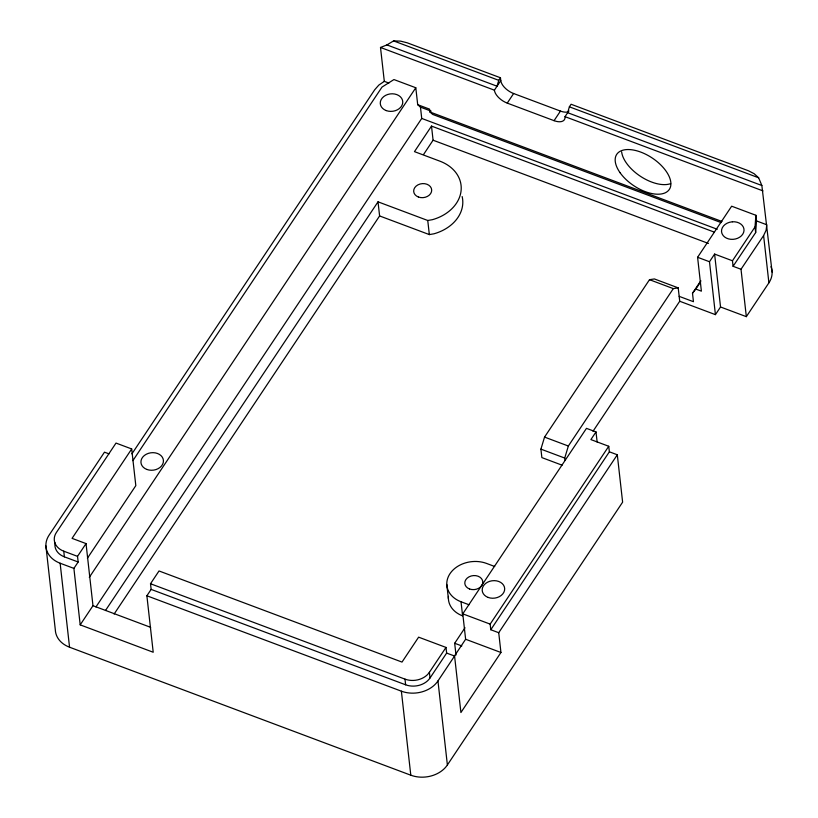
<?xml version="1.0" encoding="UTF-8"?>
<svg xmlns="http://www.w3.org/2000/svg" width="818" height="818" viewBox="0 0 818 818"><rect width="100%" height="100%" fill="white"/><g stroke="black" fill="none" stroke-linecap="round" stroke-linejoin="round"><path stroke-width="1.23" d="M733.081 266.29L732.458 260.778L714.605 254.081L720.535 306.985L746.333 316.658L741.016 269.265L733.081 266.29L755.658 232.578L755.024 226.934L755.883 215.277L731.66 206.197L697.59 257.281L701.384 291.157L695.832 289.071L692.498 293.233L693.449 301.699L679.165 296.351M755.658 232.578L756.517 220.921L755.883 215.277M386.934 44.918L393.581 40.9L400.595 41.135L407.19 42.802L500.463 77.771L498.745 80.338L497.037 86.207L386.934 44.918L380.503 47.464L384.307 81.35L378.846 85.072L374.726 89.735L131.923 453.847M761.855 185.512L758.644 177.792L754.176 173.733L748.45 170.768L571.087 104.254L569.379 106.821L567.661 112.69L761.855 185.512L772.1 272.067M562.099 465.186L541.864 457.599L540.913 449.133L544.543 437.098L649.512 279.684L654.4 278.948L678.214 287.875L679.717 301.249L593.009 431.27M564.993 460.483L564.727 458.06L568.346 446.025L673.316 288.621L678.214 287.875M741.016 269.265L763.603 235.553L766.098 230.287L766.793 224.776L756.517 220.921M78.16 561.997L64.387 556.843L63.763 551.189A18.057 14.029 -6.4 0 1 56.401 532.467L116.013 443.07L131.688 448.949L72.066 538.356L86.033 543.592L77.526 556.352L78.16 561.997L73.896 568.387L80.195 624.86L153.211 652.243L146.882 595.78L151.146 589.4L150.502 583.735L159.019 570.964L402.006 662.079L418.622 637.161L446.004 647.427L446.638 653.091L430.023 677.979A18.057 14.029 -6.4 0 1 405.626 684.799L151.146 589.4M446.638 653.091L454.573 656.026L460.912 712.529L500.943 652.498L498.724 632.723L490.79 629.737L609.369 451.802L608.745 446.28L590.893 439.583L596.005 431.924L586.475 428.356L462.773 613.848L465.626 639.257L454.389 656.108M498.724 632.723L617.304 454.777L609.369 451.802M132.884 460.657L382.026 87.056L393.949 79.561L415.8 87.751L417.701 104.684L420.462 107.138L431.178 111.156M87.403 558.234L135.819 485.636L131.688 448.949M89.305 577.334L415.8 87.751M80.195 624.86L92.976 605.709L86.033 543.592M95.941 606.956L421.73 118.436L420.462 107.138M105.461 610.535L378.018 201.831L427.753 220.482L432.405 219.684A40.634 31.575 -6.4 0 0 461.025 191.269A40.634 31.575 -6.4 0 0 439.859 161.156L414.47 151.637L431.505 126.095L714.39 232.159M114.121 614.032L379.603 215.942L378.018 201.831M423.55 154.51L433.08 140.205L431.505 126.095M380.503 47.464L494.389 90.174L500.78 80.593L500.463 77.771M494.389 90.174A13.548 7.127 33.7 0 0 507.242 103.109L513.632 93.528L560.453 111.084A13.548 7.127 33.7 0 0 568.592 111.759M507.242 103.109L554.062 120.665L560.453 111.084M554.062 120.665A13.548 7.127 33.7 0 0 565.023 116.657L568.909 110.819M430.023 677.979L429.389 672.314L446.004 647.427M455.994 655.024L454.675 643.265L465.002 627.774M679.717 301.249L715.423 314.644L709.492 261.74L714.605 254.081M692.498 293.233L700.842 280.717M695.832 289.071L700.699 281.77M45.9 545.913L55.327 629.901A27.086 21.053 -6.4 0 0 69.55 647.212L410.8 775.198A27.086 21.053 -6.4 0 0 447.385 764.973L437.957 680.954L454.573 656.026M490.79 629.737L490.156 624.114L608.745 446.28M732.458 260.778L755.024 226.934M715.423 314.644L720.535 306.985M746.333 316.658L768.9 282.844A27.086 21.053 -6.4 0 0 770.965 266.678M447.385 764.973L622.621 502.16L617.304 454.777M379.603 215.942L429.338 234.592L433.98 233.795A40.634 31.575 -6.4 0 0 462.15 196.565M393.581 40.9L498.745 80.338M569.379 106.821L758.644 177.792M565.023 116.657L763 190.901M384.307 81.35L388.877 83.058M417.701 104.684L429.603 109.152L429.92 111.974L432.681 114.428L721.149 222.598M429.92 111.974L721.967 221.484M421.73 118.436L717.243 229.255M433.08 140.205L708.449 243.447M697.59 257.281L709.492 261.74M649.512 279.684L673.316 288.621M544.543 437.098L568.346 446.025M540.913 449.133L564.727 458.06M494.685 566.485L486.577 563.438A27.086 21.053 -6.4 0 0 449.992 573.674A27.086 21.053 -6.4 0 0 461.025 601.762L462.61 615.872A27.086 21.053 -6.4 0 1 448.438 596.353M109.009 453.867L104.479 452.17L49.1 535.136A27.086 21.053 -6.4 0 0 60.133 563.224L69.55 647.212M461.025 601.762L468.98 604.747M462.773 613.848L490.156 624.114M465.626 639.257L500.943 652.498M454.675 643.265L461.812 645.944M63.763 551.189L77.526 556.352M150.502 583.735L404.992 679.134A18.057 14.029 -6.4 0 0 429.389 672.314M60.133 563.224L73.896 568.387M146.882 595.78L401.372 691.179A27.086 21.053 -6.4 0 0 437.957 680.954M92.976 605.709L150.676 627.345M763.603 235.553L768.9 282.844M596.005 431.924L597.13 442.006M427.753 220.482L429.338 234.592M446.792 584.451L448.376 598.561M404.992 679.134L405.626 684.799M401.372 691.179L410.8 775.198M513.632 93.528A13.548 7.127 33.7 0 1 500.78 80.593M670.637 183.641A31.605 16.636 33.7 0 1 640.852 176.565A31.605 16.636 33.7 0 1 621.649 151.882M64.387 556.843A18.057 14.029 -6.4 0 1 55.082 542.835M732.417 221.78L729.523 222.281A11.288 8.773 -6.4 0 0 721.987 233.57L723.194 235.615A11.288 8.773 -6.4 0 0 742.693 234.275A11.288 8.773 -6.4 0 0 732.417 221.78M418.427 197.026A9.029 7.014 -6.4 0 0 431.689 190.021A9.029 7.014 -6.4 0 0 417.937 184.868A9.029 7.014 -6.4 0 0 418.427 197.026M386.188 110.573A11.288 8.773 -6.4 0 0 402.763 101.821A11.288 8.773 -6.4 0 0 385.585 95.379A11.288 8.773 -6.4 0 0 386.188 110.573M620.095 172.741A31.605 16.636 33.7 0 0 668.204 190.778A31.605 16.636 33.7 0 0 640.821 152.117A31.605 16.636 33.7 0 0 620.095 172.741M488.111 597.426A11.288 8.773 -6.4 0 0 504.686 588.674A11.288 8.773 -6.4 0 0 487.508 582.232A11.288 8.773 -6.4 0 0 488.111 597.426M469.542 588.98A9.029 7.014 -6.4 0 0 482.804 581.987A9.029 7.014 -6.4 0 0 469.051 576.833A9.029 7.014 -6.4 0 0 469.542 588.98M146.862 469.45A11.288 8.773 -6.4 0 0 163.436 460.708A11.288 8.773 -6.4 0 0 146.248 454.256A11.288 8.773 -6.4 0 0 146.862 469.45"/></g></svg>
